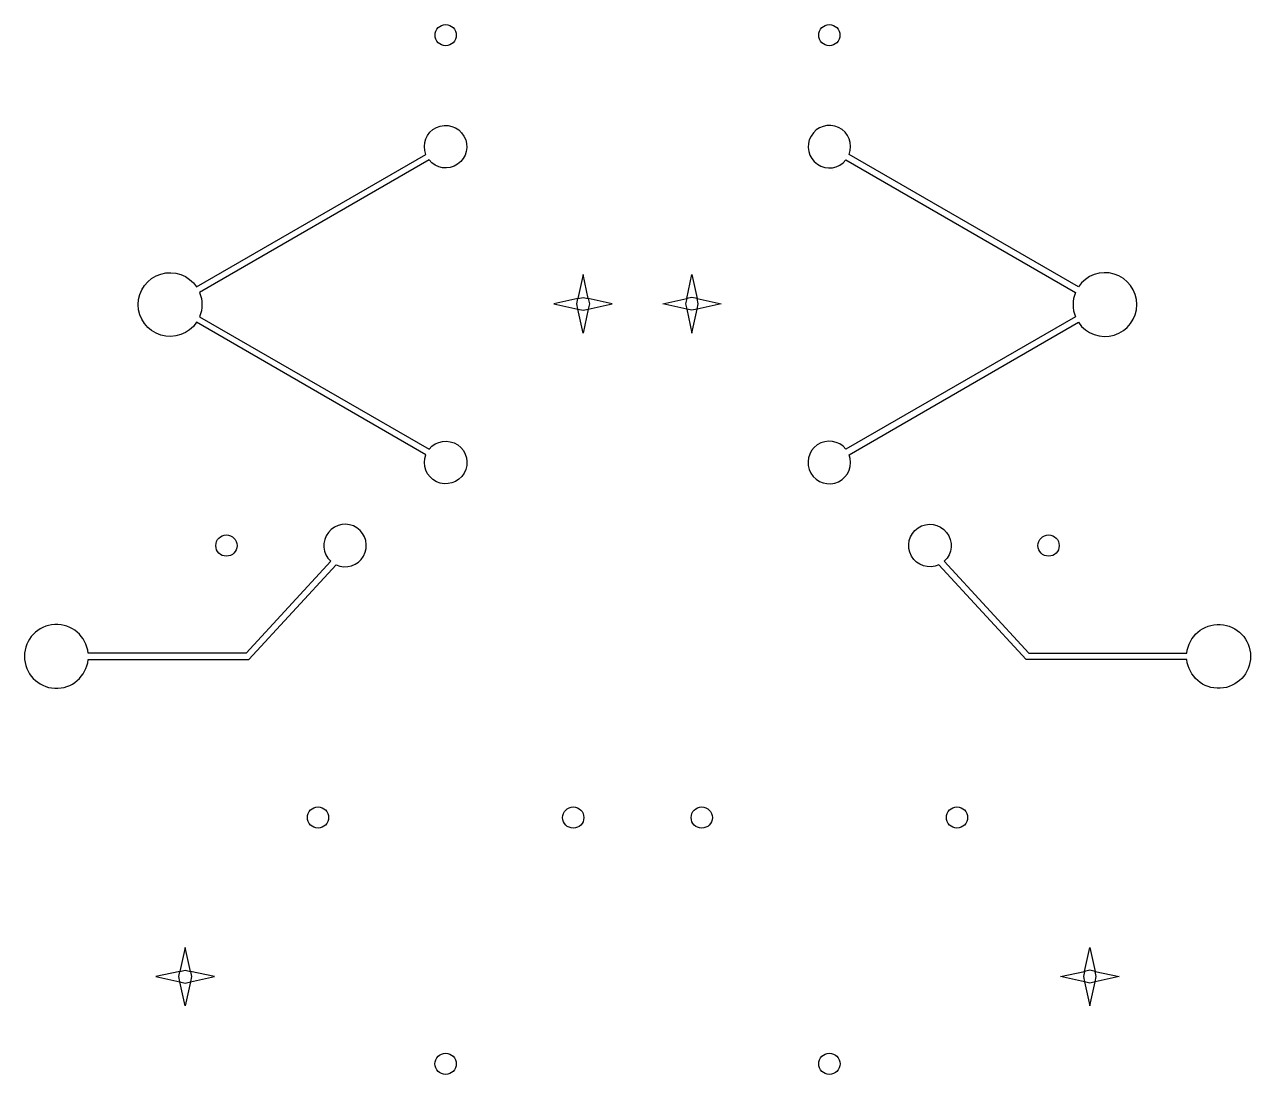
# Model space of a CAD drawing. Header units: inches. Extents: x -28.8 to 28.8, y -24.7 to 24.7.
import ezdxf

# ---------------------------------------------------------------- set-up
doc = ezdxf.new("R2010")
doc.units = ezdxf.units.IN
doc.header["$MEASUREMENT"] = 0

msp = doc.modelspace()

# ---------------------------------------------------------------- linework, layer by layer
for points in [[(-20.594, 12.083, -0.19699), (-20.594, 10.946), (-9.803, 4.716, -13.266111), (-9.953, 4.456), (-20.735, 10.681, -3.293964), (-20.735, 12.348), (-9.953, 18.573, -13.266111), (-9.803, 18.314)], [(20.594, 12.083, 0.19699), (20.594, 10.946), (9.803, 4.716, 13.266111), (9.953, 4.456), (20.735, 10.681, 3.293964), (20.735, 12.348), (9.953, 18.573, 13.266111), (9.803, 18.314)], [(-25.835, -5.174), (-18.276, -5.174), (-14.176, -0.719, 13.102582), (-14.428, -0.55), (-18.408, -4.874), (-25.835, -4.874, 19.962142)], [(25.835, -5.174), (18.276, -5.174), (14.176, -0.719, -13.102582), (14.428, -0.55), (18.408, -4.874), (25.835, -4.874, -19.962142)]]:
    msp.add_lwpolyline(points, format="xyb", close=True)
msp.add_lwpolyline([(9.171, 17.817), (9.171, 17.822)])
for points in [[(-2.56, 12.926), (-2.807, 11.797), (-2.56, 11.851), (-2.314, 11.797)], [(2.56, 12.926), (2.807, 11.797), (2.56, 11.851), (2.314, 11.797)], [(-3.935, 11.551), (-2.807, 11.305), (-2.86, 11.551), (-2.807, 11.797)], [(-2.26, 11.551), (-2.314, 11.305), (-1.185, 11.551), (-2.314, 11.797)], [(2.26, 11.551), (2.314, 11.305), (1.185, 11.551), (2.314, 11.797)], [(3.935, 11.551), (2.807, 11.305), (2.86, 11.551), (2.807, 11.797)], [(-2.807, 11.305), (-2.56, 11.251), (-2.314, 11.305), (-2.56, 10.176)], [(2.807, 11.305), (2.56, 11.251), (2.314, 11.305), (2.56, 10.176)], [(-21.273, -18.706), (-21.52, -19.835), (-21.273, -19.781), (-21.027, -19.835)], [(21.273, -18.706), (21.52, -19.835), (21.273, -19.781), (21.027, -19.835)], [(-22.648, -20.081), (-21.52, -20.327), (-21.573, -20.081), (-21.52, -19.835)], [(-20.973, -20.081), (-21.027, -20.327), (-19.898, -20.081), (-21.027, -19.835)], [(20.973, -20.081), (21.027, -20.327), (19.898, -20.081), (21.027, -19.835)], [(22.648, -20.081), (21.52, -20.327), (21.573, -20.081), (21.52, -19.835)], [(-21.52, -20.327), (-21.273, -20.381), (-21.027, -20.327), (-21.273, -21.456)], [(21.52, -20.327), (21.273, -20.381), (21.027, -20.327), (21.273, -21.456)]]:
    msp.add_lwpolyline(points, close=True)
for centre in [(-9.022, 24.18), (9.022, 24.18), (-19.331, 0.186), (19.331, 0.186), (-15.025, -12.6), (-3.023, -12.601), (3.023, -12.601), (15.025, -12.6), (-9.025, -24.18), (9.025, -24.18)]:
    msp.add_circle(centre, 0.5)

doc.saveas('drawing.dxf')
